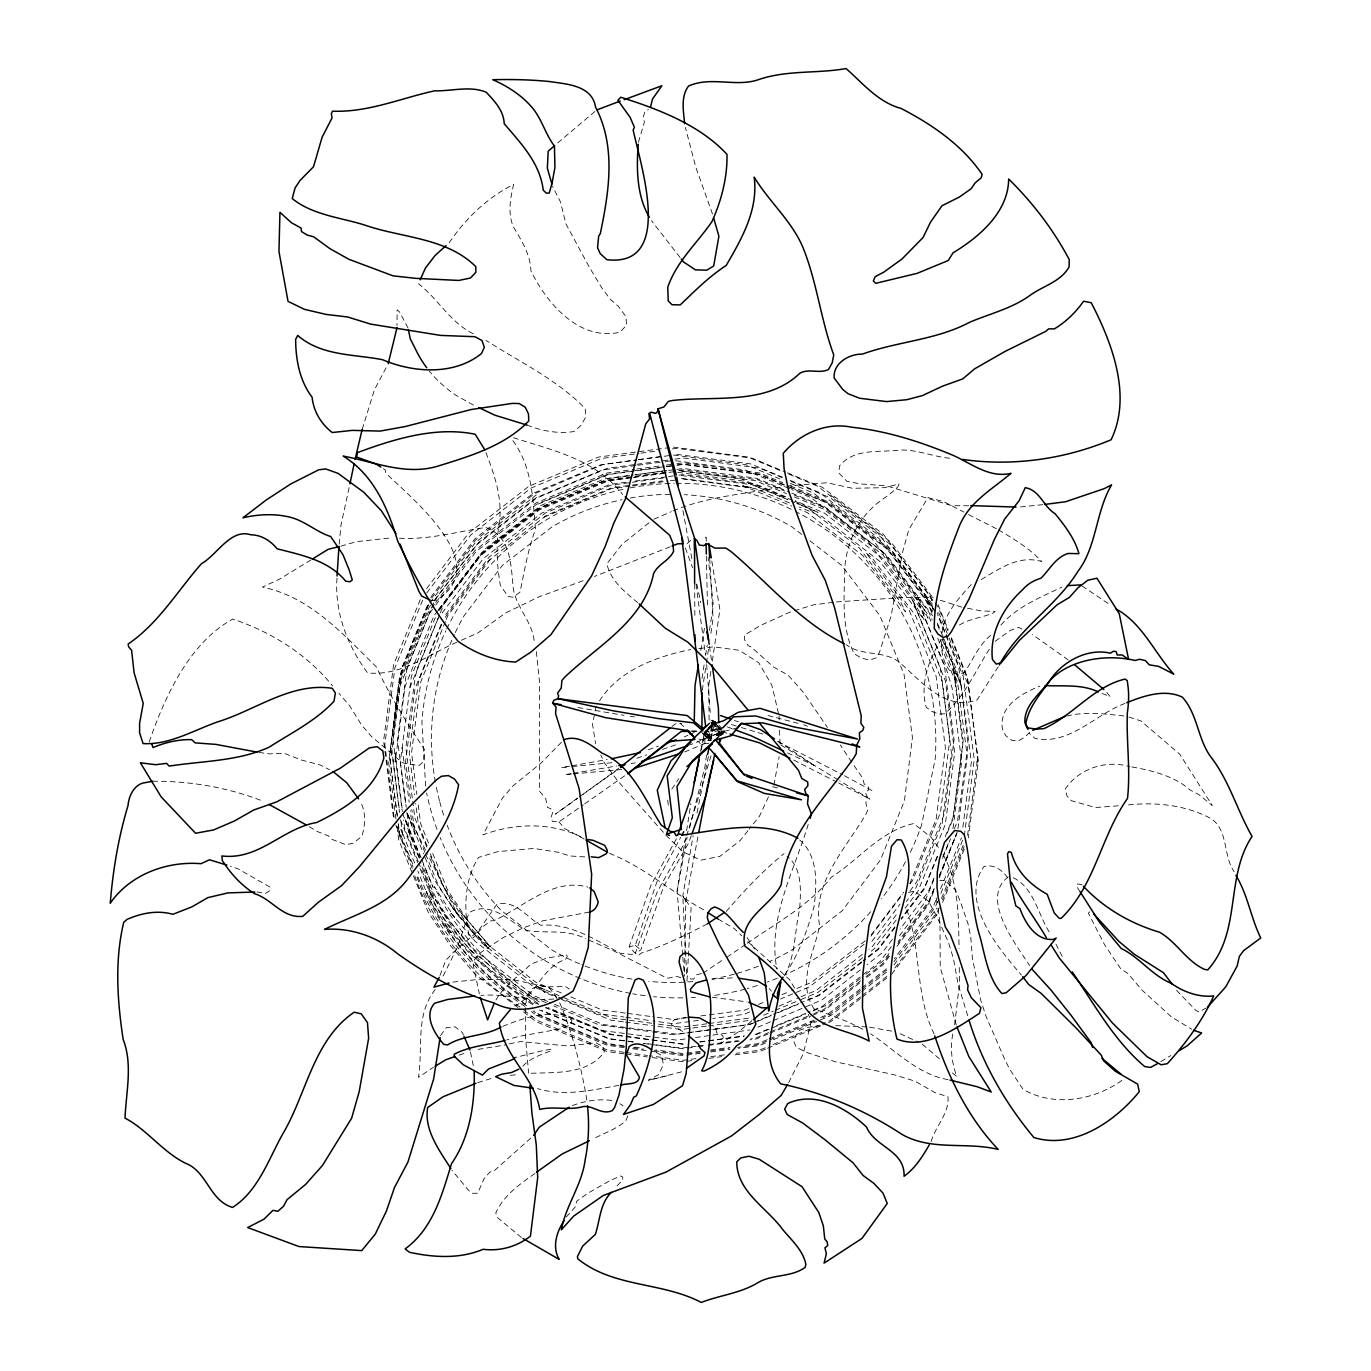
<?xml version="1.0" encoding="UTF-8"?>
<svg xmlns="http://www.w3.org/2000/svg" width="1371" height="1371" viewBox="0 0 1371 1371"><rect width="100%" height="100%" fill="white"/><g stroke="black" fill="none" stroke-linecap="round" stroke-linejoin="round"><path stroke-width="0.75" stroke-dasharray="5 3.75" d="M722.14 730.332L712.526 719.826L718.078 726.304M337.026 578.082C334.387 612.066 347.531 645.93 367.617 672.904C401.96 676.383 429.586 653.573 459.525 641.062M704.883 742.791L705.02 732.919L707.145 729.663M684.557 972.005L685.791 900.97L697.959 836.687M525.676 1007.616L525.641 1038.704L528.623 1073.167M686.974 981.225L688.276 958.175M688.396 956.084L691.104 907.91L682.809 896L693.109 835.744M711.875 731.189L712.44 721.523L720.409 730.177M711.36 733.828L710.864 739.843L712.149 733.622M712.029 725.825L712.526 719.826M339.168 544.253L340.985 525.076L349.502 485.934M149.233 741.917C164.537 697.273 189.284 642.691 232.779 619.075C270.978 631.774 307.087 654.327 332.553 685.877M977.077 762.293L977.763 756.706L967.703 679.296L950.977 638.372M397.35 816.448L390.324 762.31L400.263 685.243L429.483 613.403L434.504 606.719M952.965 828.615L961.671 761.642L952.177 688.379L946.967 670.95L916.359 597.328L944.448 666.049L954.062 739.826L944.533 813.603L916.496 882.341L908.853 892.452M962.853 827.296L971.353 762.07L961.482 686.323L942.991 638.338M964.327 835.967L974.25 759.465L963.213 676.349L937.301 612.888M967.6 835.282L977.763 756.706L978.174 762.379L968.372 837.801M706.528 755.061L704.917 767.023L689.236 829.009M525.796 1003.983L527.012 995.449L532.342 988.491L540.62 985.835L548.948 986.949L558.837 1001.19M710.846 671.396L708.721 685.843L709.098 720.632L717.17 727.247M712.354 661.079L719.895 609.495L711.258 557.826M702.278 690.418L706.099 665.072M706.408 662.947L708.961 646.049M710.864 633.368L713.091 618.578L709.664 557.98M702.003 678.508L704.266 663.872M705.568 655.509L707.179 645.056M709.441 630.42L713.314 605.331L708.173 557.723M682.638 954.953L677.085 891.287L685.294 839.018M686.614 830.655L690.881 803.475M700.787 650.488L704.505 627.832M701.369 749.834L704.266 732.628M677.085 891.287L687.145 837.27M697.016 812.9L708.618 755.558M941.98 632.871C944.465 613.403 958.895 597.996 971.696 584.08M773.861 785.206L779.139 756.758M596.059 706.065L592.546 724.454L595.597 743.648M952.742 1034.025C950.017 1048.164 951.765 1063.022 956.804 1076.458L951.046 1071.882M712.612 731.531L714.428 723.185M720.872 735.353L721.729 731.617L718.987 734.599M700.478 751.359L705.448 731.034L711.926 738.643M708.687 739.089L710.161 733.159M710.641 731.171L712.612 723.271L718.558 729.303M711.052 755.747L686.717 835.727M638.44 142.207L644.387 122.293L643.273 116.998L645.09 111.205L648.449 109.577M954.644 1024.737L959.426 984.327L959.254 967.498M362.184 429.329L374.437 389.792L387.29 365.509M686.083 837.715L684.18 843.713L656.949 892.487L635.321 953.376L638.629 955.364L641.217 953.102C664.044 945.836 686.117 934.851 707.47 923.814M691.275 835.659L688.431 843.422L663.941 885.957L640.84 949.88L635.321 953.376L629.169 946.744L635.304 945.407L657.292 880.73L680.684 837.39M808.205 824.417C794.1 871.202 767.075 918.998 776.946 969.228M676.469 838.709L651.122 884.826L629.169 946.744M439.988 975.415L445.798 960.403L454.315 951.285L478.548 930.669L496.988 904.157C515.325 899.633 526.875 917.388 540.894 925.271C570.182 922.854 595.682 939.94 620.292 953.291L631.688 954.405L635.321 953.376M428.712 604.611L399.544 676.726L389.827 753.999L399.629 679.502L428.969 607.507L432.739 602.503M427.495 605.228L402.628 666.066L393.031 739.826L402.286 811.478M435.31 617.635L411.386 676.314L400.315 761.813L406.227 807.262M409.963 687.437L438.24 618.167M441.119 624.473L415.019 688.602L405.593 761.573L410.717 801.161M441.736 624.336L418.549 681.198L409.209 752.748L414.59 794.872M445.404 621.526L420.811 681.781L411.557 752.713L416.887 794.477M446.192 619.572L447.786 615.699L490.629 558.922M909.796 883.815L936.153 819.173L945.407 747.709L936.119 676.229L908.956 609.649L865.735 552.496L872.539 558.511L915.451 615.408L942.323 681.661L951.405 752.713L942.117 823.697L915.125 889.83L906.3 901.535M933.634 891.578L927.978 905.426L895.829 947.875M939.289 877.731L957.626 831.169L967.292 756.466L957.489 681.764L940.06 639.297M937.644 901.295L935.211 907.225L894.063 961.585M940.866 893.378L963.522 837.955M941.5 898.468L963.762 843.868M939.255 907.585L937.661 911.475L893.464 969.88M942.425 899.804L964.653 845.359M942.614 902.341L964.91 847.689M420.263 599.693L393.614 664.644L383.589 740.803L384.685 749.269M422.645 600.172L394.951 667.677L384.823 744.35L394.334 819.053M937.147 856.429L924.243 887.962L901.193 918.416M945.202 836.721L953.256 817.013L963.162 740.803L953.188 664.592L942.665 639.006M933.822 879.736L924.26 903.129L897.645 938.227M942.58 858.297L950.549 838.795M933.874 889.145L929.127 900.747L898.074 941.62M939.426 875.623L956.821 833.105M934.199 888.614L927.841 904.089L896.36 945.596M938.964 876.994L956.427 834.408M935.776 900.49L932.571 908.322L894.286 958.62M940.592 888.734L961.482 837.818M439.491 614.842L417.761 667.626L415.139 677.291L405.816 747.692L412.5 799.499M440.297 612.888L444.324 603.12L486.379 547.834L541.014 505.453L604.542 478.839L633.436 474.966M937.627 856.412L924.054 889.385L901.33 919.341M947.224 833.14L952.811 819.567L962.888 744.453L953.411 669.134L956.667 684.643L937.73 638.115M427.975 605.536L401.532 669.339L391.198 744.35L399.338 811.306M722.706 734.616L724.265 730.846L718.901 725.276M933.977 878.074L928.27 891.887L900.027 929.195M942.94 856.344L949.452 840.56M954.353 828.718L957.609 820.818L968.115 744.35L958.826 667.54L937.764 615.168M627.849 1115.874L625.742 1120.912C616.127 1129.19 604.2 1133.183 592.94 1139.027M768.48 796.774L759.534 816.071L749.2 829.129M435.207 989.519C414.95 1015.277 423.159 1047.598 418.463 1077.383L433.339 1067.323M931.115 1141.58C935.382 1125.968 949.418 1113.938 947.961 1096.714L934.885 1092.584L914.817 1081.068L893.875 1074.71L835.093 1061.685L807.896 1052.859L796.328 1047.375L794.032 1042.114L795.591 1035.773L799.533 1030.255L808.153 1027.325L820.064 1025.577M788.633 1082.679L803.132 1054.145L811.324 1021.566L808.324 1014.317M495.925 1000.076C504.134 985.166 519.403 976.066 530.56 964.241L546.498 958.175L566.566 954.799L567.217 956.495L565.657 959.254C541.596 967.6 535.941 995.672 514.793 1006.023M784.435 975.826C795.711 955.93 794.495 931.149 799.636 909.179C800.75 891.321 802.772 868.768 787.177 856.327M998.277 666.734L977.043 699.964C943.625 711.652 920.609 679.673 897.851 661.13C882.478 650.471 861.331 656.195 846.113 644.661M443.159 975.981L457.366 947.258L469.088 912.675C489.927 900.25 508.727 920.507 525.779 930.309C545.435 934.011 566.806 928.424 585.606 938.775M599.538 700.872C618.784 670.145 656.623 656.469 690.59 649.546M671.79 789.13L678.782 778.728M449.225 242.753C465.352 218.76 487.699 197.235 513.594 184.468C510.406 198.521 507.578 212.779 513.285 226.746C521.563 240.559 530.44 254.355 530.937 270.927C547.115 303.882 579.539 341.448 619.949 332.193L626.598 325.235L625.947 316.65L618.355 306.35L610.095 299.049L601.389 287.242L589.239 266.985L565.897 223.867L560.482 201.931L552.462 186.079M716.964 735.644L720.203 731.171M566.24 1217.037L575.46 1206.72L576.728 1201.185L587.696 1193.318L609.598 1180.825L620.566 1175.941L622.794 1177.038L622.657 1180.037L614.774 1188.28M989.314 649.254C975.158 671.122 964.773 696.708 944.568 713.845L938.535 714.051L931.783 711.36L926.213 707.247C919.615 684.54 928.921 658.577 941.483 639.572M440.554 1035.482L446.295 1027.719L455.052 1026.845L462.353 1032.5L463.501 1035.156M429.963 602.932L475.326 542.608L536.198 495.017M434.007 600.824L475.617 545.675L536.421 498.17L607.284 468.265L634.756 464.563M435.772 605.057L476.011 551.656L536.695 504.22L607.404 474.366L664.369 466.671M445.746 614.534L488.933 557.226L545.212 513.131L610.832 485.231L666.872 477.519M445.215 617.241L486.722 562.127L546.481 515.307L611.552 487.819L630.591 485.231M896.223 914.903L872.264 946.658L868.974 949.229M430.7 597.379L475.274 538.409L533.336 493.183L600.926 464.752L636.144 460.022M434.418 604.217L428.095 612.597L398.653 684.832L388.627 762.327L395.962 818.881M435.687 602.537L474.914 550.559L535.941 502.951L607.027 473.012L634.584 469.31M438.497 609.821L481.598 552.684L537.809 508.83L603.274 481.221L632.22 477.331M442.096 613.06L483.209 558.683L541.785 513.062L609.958 484.391L626.684 482.164M870.876 936.222L902.649 894.183M871.922 941.346L899.942 904.26M892.332 939.375L882.05 952.931L867.038 964.687M889.402 956.358L882.975 964.858L866.232 977.866M894.046 964.858L937.061 907.945M891.767 974.096L938.621 912.092M426.535 588.725L468.779 532.993L528.743 486.379L598.493 457.074L669.168 447.632M426.792 592.923L470.613 535.101L530.971 488.127L601.218 458.548L638.903 453.441M431.676 598.03L475.617 540.037L534.279 493.868L602.846 464.615L636.572 459.919M437.777 610.763L433.956 615.802L405.079 686.305L395.191 762.036L395.174 752.902L402.543 811.615M439.046 609.084L479.781 555.324L539.386 508.932L608.758 479.781L633.573 476.457M438.617 610.558L482.558 552.65L541.374 506.962L609.769 478.273L632.836 475.189M439.371 610.181L480.741 555.615L539.591 509.806L608.073 480.947L631.174 477.811M896.137 920.044L874.372 948.698L869.385 952.554M905.083 908.253L917.885 891.407L945.287 824.571L954.679 752.748L945.407 680.907L912.4 599.847L868.391 542.025L811.221 497.724L791.667 489.55M894.783 926.865L878.143 948.852L863.13 960.523M895.006 927.653L878.605 949.298L863.404 961.122M891.321 946.59L879.925 961.637L861.776 975.724M888.802 955.553L882.513 963.847L862.29 979.545M871.219 934.833L903.643 892.23M910.138 883.712L912.726 880.302L940.455 812.626L949.812 739.929L940.215 667.351L912.4 599.847L924.311 620.12L879.993 561.527L822.24 516.644L799.207 506.996M889.008 953.548L883.832 960.351L861.948 977.3M747.898 830.757L740.151 840.56L719.895 856.361L700.889 860.183L683.135 851.922L666.22 835.573L617.43 780.579L604.251 762.636L600.789 755.044M716.33 735.404L718.798 732.337M726.167 911.492C744.025 890.961 762.824 870.602 784.041 853.687M785.206 974.198C798.967 953.908 807.468 930.104 814.048 906.608C816.979 884.192 818.384 855.35 799.19 839.549M715.234 721.643L703.323 734.856L711.086 740.477L705.02 732.919M718.644 735.284L721.232 732.285L717.187 731.703M717.102 735.439L719.586 732.594L737.324 727.864M715.165 721.472L703.323 734.856L715.611 722.568M719.844 735.045L722.688 731.874L709.115 736.381L704.454 732.32M720.083 735.49L724.265 730.846M720.769 734.856L723.511 731.823L720.855 735.13M990.685 635.321C978.346 645.347 973.102 660.068 964.276 672.527L957.352 674.618L949.4 670.196C942.391 661.336 941.072 649.563 941.329 638.578M1121.821 1080.399C1094.178 1100.485 1053.528 1107.254 1023.006 1089.242L1009.604 1069.14L1004.806 1059.577L986.332 1017.025L980.796 1000.539L972.33 957.729L970.788 937.078L967.995 923.746L960.197 901.158L955.364 889.745L944.653 880.473L939.701 880.559M1029.655 732.165L1025.319 736.81L1018.584 740.768L1012.089 740.46L1005.697 735.661L1002.424 729.149C998.516 706.288 1021.652 693.349 1039.784 686.186M720.838 735.542L723.648 732.542L718.798 728.567M708.139 728.19L714.891 721.095M710.812 739.689L704.146 732.56L706.802 729.783M708.139 728.378L712.115 724.214L714.617 727.007M561.459 742.242L541.271 762.859L513.251 785.652L502.437 798.025L482.952 834.888C514.691 822.771 552.702 822.069 583.223 837.989M707.333 729.372L714.034 722.534L707.967 717.873M522.779 1066.192C530.166 1058.206 540.979 1054.607 550.936 1050.837L551.947 1049.706L550.851 1049.243L542.299 1050.769L514.965 1057.555M530.834 1138.101L493.68 1171.211L489.944 1171.931L483.946 1178.854L477.708 1193.233L472.31 1193.284L468.659 1190.422L451.984 1170.303M1000.881 625.056C1017.248 606.582 1040.178 597.465 1061.857 587.131M1089.756 911.818L1088.368 913.172L1104.46 944.533L1120.81 968.869L1127.905 973.479L1142.146 990.239L1171.211 1016.734L1191.793 1029.278M594.963 111.462L556.18 144.212M687.162 543.636L692.715 538.477M720.512 735.062L723.614 732.217M718.644 734.805L721.557 732.148L689.716 745.001M751.754 1020.967L738.095 1032.106L720.752 1043.485L723.288 1037.059L722.466 1035.396L716.742 1032.809L715.696 1028.439L713.074 1026.056M618.732 768.377L579.385 796.877L617.156 770.056M671.961 726.51L675.286 723.888L681.558 723.648M718.695 735.576L723.511 731.823M862.393 954.353L816.396 990.308L796.671 998.636M860.371 969.897L821.983 999.922L804.486 1007.359M864.141 944.242L809.49 986.812L780.562 998.962M861.708 962.442L819.481 995.295L805.702 1001.087M860.183 992.587L830.5 1015.705L818.676 1020.658M861.828 991.319L888.202 970.771M860.508 996.888L830.089 1020.555L822.223 1023.846M862.205 995.569L887.551 975.844M860.422 998.516L830.723 1021.669L822.823 1024.977M862.068 997.231L888.477 976.666M861.468 961.808L818.093 995.517L800.63 1002.835M860.131 977.009L822.189 1006.468L808.376 1012.261M860.611 980.848L823.56 1009.604L811.803 1014.523M859.548 983.076L824.382 1010.41L812.695 1015.311M860.457 990.513L828.632 1015.243L822.789 1017.693M862.136 989.211L887.26 969.691M862.719 957.712L817.767 992.535L798.419 1000.624M860.268 978.603L824.914 1005.954L813.174 1010.855M860.097 989.177L826.919 1014.814L817.287 1018.824M861.742 987.908L886.626 968.68M865.238 940.849L811.289 982.476L791.735 990.616M648.997 522.814L622.28 544.116L606.839 563.738C610.798 581.013 624.799 591.826 637.601 602.589M745.516 944.499L726.647 957.386M747.212 943.265C776.552 922.872 809.061 905.648 831.494 877.063C859.171 859.548 880.439 830.929 913.703 823.56L931.217 837.407L938.672 847.792M995.192 641.32L1010.119 630.523L1018.619 627.352L1022.029 629.118M1206.36 1007.839L1199.025 1012.055L1195.838 1010.376L1176.575 990.376M536.318 651.585L539.626 682.929L539.351 790.981L545.761 798.762L547.475 807.45L550.679 808.633L552.839 811.975L551.005 817.682L552.342 821.418L558.991 821.863L583.309 804.828M584.68 803.834L628.466 773.175M703.049 973.153L723.185 959.614M1008.148 876.96C979.477 898.502 1016.442 944.962 1029.638 965.561M310.994 559.916L279.084 579.402L262.427 587.079C310.412 596.985 343.213 634.293 376.322 666.906C389.964 696.091 406.964 722.997 424.65 749.731L423.81 761.299L418.909 765.669L402.491 762.824L371.387 736.398L361.841 725.43L349.725 705.911L338.86 693.178M534.998 1173.49C520.037 1183.773 503.02 1196.129 495.771 1213.061L497.57 1217.722L521.374 1237.447M1160.843 1061.617L1170.817 1055.55M502.814 1026.331C523.379 1018.07 551.193 1007.822 571.896 1020.11L570.919 1023.434L568.434 1025.731L560.653 1028.816L517.655 1036.63L506.79 1039.921M667.129 1075.789L648.294 1080.245L658.783 1074.538L663.41 1064.41L661.542 1055.344L654.567 1051.488M681.61 1071.831L649.357 1080.108M959.392 625.056C970.068 618.321 982.527 617.841 993.735 612.683L995.055 611.363L981.876 610.986L963.624 607.542M1125.077 703.409C1094.658 714.617 1070.237 745.31 1035.105 738.489L1029.278 733.279M461.376 640.24L477.999 632.888L505.71 612.94L539.094 596.779L584.937 580.07M684.249 736.913L687.916 735.284M689.75 734.479L697.102 731.223M653.933 519.181L671.259 511.691M673.178 510.869C708.499 495.959 747.349 493.92 784.572 486.431M790.519 611.894L760.905 625.227L744.504 635.133L744.59 639.811L748.138 645.638L751.239 647.026L773.501 666.991L788.051 675.098L803.252 692.252L827.536 727.504M757.837 1027.187L771.445 1021.412M773.398 1020.572L802.549 1008.182M544.133 517.175L611.072 488.813L630.129 486.225M778.917 1006.143L794.683 999.476M538.237 504.065L608.227 474.555L664.575 466.963M684.66 751.994L707.162 742.499M749.714 1011.935L743.939 1014.369L712.903 1018.499M770.313 1015.98L750.64 1024.257L676.76 1034.197L653.521 1031.129M778.18 1012.672L797.836 1004.395M765.566 1049.072L759.654 1051.557L734.222 1054.967M767.537 1048.232L820.852 1025.816M763.596 1015.191L773.261 1011.147M775.198 1010.324L796.482 1001.43M752.113 1023.16L748.223 1024.788L673.315 1034.728L652.51 1031.935M754.05 1022.338L771.513 1015.02M773.45 1014.214L798.693 1003.641M755.044 1034.557L768.874 1028.781M776.774 1025.474L806.388 1013.083M768.737 1032.586L755.027 1038.327L750.828 1038.892M770.691 1031.763L809.85 1015.345M767.897 1034.094L756.209 1038.995L749.954 1039.835M769.851 1033.271L810.758 1016.117M815.008 1020.967L758.489 1044.633L737.598 1047.393M765.412 1043.023L759.483 1045.507L738.335 1048.301M773.295 1039.715L816.705 1021.498M765.155 1047.77L759.26 1050.255L736.056 1053.322M773.038 1044.479L820.252 1024.685M756.466 1034.522L805.36 1014.129M767.194 1039.698L757.546 1043.708L742.688 1045.679M769.114 1038.892L815.351 1019.63M748.703 1008.525L744.779 1010.153L709.184 1014.831M758.471 1004.446L764.35 1002.012M781.95 994.678L789.782 991.439M670.196 546.772L594.363 576.471M648.192 749.783L658.217 746.201M477.811 1082.627L493.012 1077.949M459.148 1055.104L466.791 1052.448M636.864 758.266L646.752 754.855M662.553 749.371L676.383 744.59M572.41 1105.557C585.52 1100.656 599.83 1098.428 613.677 1100.776M794.306 610.746L813.226 604.919L834.339 602.195M340.848 546.206L356.237 541.716L389.501 538.032M509.344 1043.862L520.517 1041.583L568.005 1045.953L596.145 1042.765L603.411 1047.067L604.354 1051.814C587.816 1075.378 553.867 1072.088 528.229 1073.407M704.146 732.56L709.75 731.12M589.393 912.075L542.762 920.832L523.002 927.996L503.363 937.473L481.152 952.314L474.332 959.906L473.149 964.567L479.37 993.889M701.386 973.581L696.451 974.815L693.555 979.185L690.556 978.894L687.539 975.792M452.91 982.082L480.381 979.22L513.371 979.751L546.241 986.88L565.4 986.554L569.359 989.057M908.596 892.452L914.268 891.133L928.493 901.244L936.427 915.708L948.424 942.271L953.428 958.432L958.072 984.207L968.389 1018.105M685.928 1017.299L674.446 1019.835L671.224 1022.355L671.43 1024.72L685.534 1033.237M1066.758 716.073C1085.609 711.258 1105.369 713.965 1124.46 716.039M981.225 579.539C999.613 568.725 1018.464 554.861 1041.583 561.425C1029.57 548.211 1013.477 538.752 998.122 529.72M569.788 766.115L561.476 767.589L569.908 766.766M571.861 765.755L607.182 759.534M571.09 773.672L564.869 774.718L571.21 774.135M573.164 773.313L616.693 765.978M631.191 763.527L635.339 762.824M478.239 1049.363L505.351 1044.976M638.68 459.628L661.885 456.423M685.106 1038.961L676.743 1040.126L601.286 1030.444L546.446 1007.668M695.56 1037.504L749.92 1029.964M640.994 453.15L659.845 450.596M672.407 448.9L676.606 448.334L752.079 458.171L785.394 472.001M633.265 477.536L666.872 472.978M632.716 484.957L662.347 480.93M632.237 485.934L668.208 481.05M670.333 480.758L678.782 479.61M638.218 459.748L671.379 455.309M636.864 464.272L672.801 459.422M674.909 459.148L683.358 458L759.483 468.094L783.132 478.016M635.818 465.523L602.297 470.013L535.89 497.896L478.805 542.231L434.915 599.984L407.136 667.351L397.487 739.894L406.022 806.285M637.909 465.249L663.05 461.89M665.141 461.599L673.521 460.485M636.71 469.036L664.267 465.335M666.375 465.06L674.858 463.912M676.983 463.638L683.341 462.781L759.654 472.978L782.721 482.678M666.477 466.397L674.909 465.249M677.017 464.958L683.341 464.118L759.328 474.195L788.839 486.585M666.666 466.671L675.012 465.557M677.103 465.266L683.358 464.426L758.54 474.366L828.667 503.74L888.939 550.594L935.211 611.723M635.493 474.692L666.46 470.561L634.927 474.914M635.647 476.183L666.666 472.018M679.056 470.356L683.204 469.807L757.649 479.73L784.64 491.058M634.293 477.057L673.572 471.778M635.047 481.05L666.409 476.851M668.5 476.577L676.846 475.463M678.936 475.171L683.118 474.623L756.278 484.391L787.451 497.502M706.802 1023.794L681.387 1027.222L653.83 1023.554M708.927 1023.52L751.291 1017.796M706.339 1026.159L681.456 1029.501L654.481 1025.936M708.413 1025.885L751.976 1020.041M696.262 1046.21L681.558 1048.181L643.753 1043.228M698.353 1045.936L706.75 1044.805M708.841 1044.531L738.232 1040.589M691.841 1060.623L683.375 1061.754L649.477 1057.212M708.79 1058.361L721.506 1056.664M668.465 470.442L674.755 469.602M676.846 469.328L683.135 468.488L756.501 478.273L789.73 492.206M698.422 1020.418L673.589 1023.726L652.904 1020.949M699.895 1042.029L743.887 1036.185M687.299 1048.181L695.645 1047.067M697.736 1046.793L706.099 1045.679M708.19 1045.388L739.5 1041.223M700.221 1051.317L683.238 1053.562L655.629 1049.912M710.846 1049.912L729.955 1047.375M687.454 1054.008L699.998 1052.362M710.435 1050.974L729.235 1048.489M700.255 1053.356L683.324 1055.601L649.494 1051.026M710.829 1051.951L729.869 1049.432M695.971 1058.618L683.306 1060.297L649.58 1055.739M710.744 1056.664L725.499 1054.71M688.242 1017.59L673.572 1019.527L652.63 1016.751M700.804 1015.945L707.076 1015.106M699.998 1041.789L744.453 1035.945M836.447 601.92L900.816 597.653L933.257 597.396M1042.885 504.665L1017.968 507.184M618.801 1085.438C591.861 1089.996 564.389 1096.851 537.535 1088.608M698.919 648.569L713.468 646.838L739.055 650.248L758.711 662.69L771.856 685.226L778.608 713.897M510.406 1075.378L518.512 1074.453M572.015 766.56L612.1 762.653M708.756 743.322L700.838 744.059L697.805 741.06M573.318 773.93L621.937 769.474M1118.273 805.788L1095.498 807.519L1071.317 800.681L1066.946 795.9L1065.456 788.736C1079.08 768.48 1106.363 759.551 1129.858 766.68M732.405 977.866L711.823 979.151M786.611 486.088L827.107 482.746L852.556 488.299L884.603 487.665L899.119 483.929L898.091 486.379C890.722 494.931 880.833 499.37 872.899 507.184C856.309 522.454 846.935 544.064 844.947 566.343C844.33 595.22 840.749 626.907 854.167 653.676L861.554 658.166L869.797 660.085L876.309 657.772L879.411 652.545L891.099 616.025L902.495 552.427L908.733 529.84L927.876 497.604L943.402 501.512L964.002 512.103M968.663 505.745L951.868 505.728L886.317 485.78L860.954 483.963L846.918 481.341L838.881 472.995L839.446 466.054C854.236 447.666 879.822 452.704 900.61 450.014C918.536 449.637 935.108 457.537 952.845 458.48M1128.47 804.897C1156.85 801.864 1186.549 805.188 1211.878 819.07C1228.605 831.717 1222.983 855.744 1234.14 871.665M553.815 998.996C529.343 1001.413 505.333 993.272 480.81 995.415M584.817 856.909L569.925 855.967L558.545 852.334L534.005 848.443L497.879 851.597L478.582 857.389C463.724 880.559 463.638 911.167 469.413 937.216L472.806 938.175L483.792 926.042L490.955 920.746L493.629 920.781C523.499 907.191 552.959 877.269 587.885 887.106M691.327 730.983L697.582 730.914M691.875 731.36L698.267 731.291M431.659 600.327L435.807 600.361C494.657 565.418 413.836 500.295 385.817 473.132L385.337 469.996L382.32 468.042M399.407 538.22C428.609 539.934 457.006 531.691 485.66 527.458C512.017 536.695 510.8 566.669 513.44 589.581C517.124 608.878 533.627 623.205 534.382 643.633M835.71 1025.628L867.535 1026.879M712.2 997.248L747.024 1001.91M152.695 781.247C190.877 781.007 227.98 787.434 263.609 801.401M717.444 731.857L721.232 732.285M676.64 454.367L750.623 463.895L782.207 477.039M681.558 470.99L755.164 480.604L786.56 493.697M681.404 475.514L752.096 484.751L794.752 502.609M633.248 1041.84L608.039 1038.533L539.351 1009.947M675.612 460.759L744.761 469.927L789.713 488.727M678.851 470.561L740.786 478.753L792.798 500.484M677.702 472.327L743.887 481.135L787.828 499.421M681.404 478.342L751.325 487.562L742.774 485.625L791.633 506.053M683.015 479.027L755.044 488.504L789.61 502.986M625.399 1013.118L602.366 1010.067L569.119 996.186M627.49 1013.409L650.54 1016.459M623.359 1021.841L610.918 1020.195L558.7 998.259M625.433 1022.115L652.407 1025.662M651.414 1030.855L602.829 1024.445L549.617 1002.27M683.135 1044.239L609.804 1034.522L545.281 1007.599M623.771 1045.713L608.913 1043.742L539.557 1014.814L534.587 1010.958M634.396 1047.118L640.771 1047.958M673.315 447.083L748.155 457.057L781.093 470.887M673.452 455.035L745.995 464.7L782.704 480.124M630.3 716.348L634.447 716.913M258.913 752.439L269.727 753.896L283.986 753.245L301.517 760.048L320.523 765.087L329.417 769.697M603.274 1014.266L623.959 1017.042M626.033 1017.333L650.848 1020.658M651.722 1023.263L611.449 1017.899L560.893 996.391M623.394 1028.044L598.424 1024.685L553.815 1005.954M625.467 1028.319L650.437 1031.66M633.008 1042.063L610.026 1038.995L541.871 1010.41M643.445 1043.451L683.118 1048.729M624.045 1053.819L607.096 1051.54L536.01 1021.635L519.523 1008.765M626.17 1054.093L647.352 1056.938M1131.863 766.955C1151.966 770.502 1174.776 776.192 1189.805 789.799L1198.7 794.477L1212.221 805.463L1179.883 754.341L1140.946 720.957L1126.568 716.33M683.049 1044.017L611.14 1034.214L548.143 1007.548M624.833 1046.656L608.124 1044.394L538.169 1014.831L533.165 1010.924M633.179 1047.787L643.616 1049.192M654.053 1050.614L683.272 1054.573M624.131 1047.598L607.216 1045.319L536.335 1015.38L531.417 1011.524M632.579 1048.746L647.386 1050.734M624.285 1052.328L607.422 1050.049L536.764 1020.195L521.597 1008.353M626.393 1052.602L647.472 1055.464M699.107 739.192L709.373 740.666M869.557 1027.17L892.624 1031.283M577.979 707.539L624.045 715.371M256.908 891.938L265.357 893.532L269.693 890.756L269.984 887.054L237.663 868.666L230.465 866.283M961.739 607.13L938.312 599.59M948.047 1079.628C917.593 1074.418 895.554 1050.323 870.688 1033.854M1082.045 884.878L1077.675 883.815L1076.526 886.283L1080.194 891.887M772.644 786.714L780.562 788.736M680.856 977.557L676.074 976.341L668.431 978.174L664.438 976.838L614.414 951.234L587.593 939.495M767.966 715.508L801.589 724.231M722.174 731.771L728.07 733.519M1013.323 877.766C1034.916 888.151 1038.207 916.668 1051.249 935.039M731.48 724.522L739.329 726.921M741.3 727.521L762.91 734.102M526.944 425.044C541.768 431.025 558.066 433.973 573.986 431.539L581.218 425.181L585.828 416.784L585.177 408.541C557.02 379.544 519.695 362.013 485.934 340.351M734.479 720.461L738.489 721.866M900.181 1033.751L918.69 1042.217M727.35 726.921L733.211 729.098M1102.078 693.469L1110.064 696.502L1105.283 690.795M513.422 437.692C553.473 450.733 594.928 458.891 622.605 494.468M803.577 724.745L807.45 726.27M787.348 472.806L822.617 487.459L883.37 534.33L929.949 595.768L932.537 601.543M538.614 1004.412L530.766 1001.156L470.15 954.182L444.924 925.014L451.076 932.657L429.86 900.627L417.829 870.945M790.107 480.313L819.721 492.635L879.171 538.666L924.825 598.87L932.623 612.923M794.426 496.953L823.868 509.224L882.958 554.998L928.27 614.859L932.211 624.559M561.287 992.93L535.855 982.304L474.983 934.576L452.447 907.448L433.921 879.222L424.359 855.675M547.646 1001.447L533.85 995.689L474.4 949.88L449.585 921.466L428.712 889.916L418.463 864.553M791.016 481.324L830.449 497.879L891.424 545.315L938.244 607.199L947.807 630.574M791.684 493.029L824.914 506.962L883.747 552.65L928.972 612.254L932.143 619.983M794.717 501.289L804.349 505.316L859.051 547.663L901.158 602.983L905.477 611.74L862.77 555.598L807.262 512.6L799.447 509.327M797.494 503.483L818.024 512.343L796.705 503.414M788.856 474.143L817.921 486.345L877.903 532.942L927.036 597.499L932.657 611.277M790.433 483.38L813.62 493.114L871.733 538.34L920.147 601.732L928.013 618.167L883.044 558.683L824.468 513.062L795.249 500.775M790.416 485.917L830.775 502.9L891.853 550.508L932.383 604.183M790.81 487.408L830.158 503.928L891.013 551.296L932.657 606.393M794.289 495.102L827.073 508.864L886.746 555.255L932.606 615.768M556.352 996.289L533.182 986.537L475.12 941.294L450.956 913.275L454.675 917.662L434.35 886.711C457.177 934.816 495.394 972.725 539.3 1002.03M558.288 997.094L600.789 1014.968M540.688 989.108L545.161 992.587L556.763 997.454M546.069 1002.698L528.606 995.363L468.591 948.732L472.241 952.125L447.237 923.249L426.192 891.287C446.5 939.529 485.145 977.026 527.955 1005.834M558.974 995.586L537.775 986.64L546.309 990.41M787.605 752.936L814.7 765.669L837.87 779.705M609.444 853.379C644.439 867.038 672.064 892.795 704.797 910.413M862.787 1029.278L848.546 1022.166L813.826 1008.525C796.911 982.013 814.254 952.914 819.601 925.716C811.992 882.324 846.335 848.066 866.335 813.483L867.74 810.072L865.821 802.823L867.535 797.288L865.255 792.301L868.477 790.056L868.786 787.382L864.227 784.023L862.496 777.768L854.064 765.652M777.768 741.54L842.582 774.735M793.758 760.117L836.824 782.053M711.977 729.646L719.004 733.245L718.798 724.848M838.675 782.995L869.968 799.139L839.652 780.785M844.433 775.729L873.858 791.564M584.166 839.035L564.595 828.53L558.991 821.863M473.389 405.079L456.166 395.414A219.908 154.512 -26.8 0 1 429.312 371.078M996.34 528.709L965.681 513.182M718.164 919.084L734.153 928.441L741.762 935.793M309.195 826.696L317.489 831.597L328.423 835.864L331.474 839.172L345.938 844.707L353.478 843.131L361.858 836.241C365.337 825.153 366.091 813.089 360.796 802.395M780.767 744.984L814.7 765.669L778.025 741.248M619.915 1103.724L623.137 1105.763M1068.3 659.965L1032.277 634.447M1082.147 586.017L1110.767 605.262M473.235 333.736C450.099 322.425 438.223 299.049 418.463 283.711M801.727 534.433L791.77 526.721A237.509 237.389 -1.3 0 0 684.369 494.657M810.021 540.86L841.554 565.263L879.856 615.613L904.055 674.378L912.435 737.564L904.414 800.835L880.508 859.891L842.308 910.67L792.421 949.64A237.491 237.423 1.4 0 1 770.005 961.294M537.998 1003.349C487.63 969.76 441.256 925.305 422.919 865.958M532.599 1004.703C489.807 975.261 448.865 939.015 428.712 889.916L433.39 898.536L419.012 863.473M533.49 1003.898C481.564 970.291 438.463 921.963 420.486 861.896M517.878 1007.479L474.983 974.044L449.568 944.585L428.146 912.041L398.687 839.823L396.236 820.972M830.535 495.017L891.424 542.608L934.251 599.59M425.696 854.27L438.429 885.58L458.154 915.605L481.547 942.751L545.161 992.587M526.481 1005.714C478.033 973.821 437.435 928.853 416.801 874.15M524.836 1006.383C477.108 974.181 434.384 930.669 416.236 874.835M519.917 1007.034C470.544 974.592 430.751 927.224 412.979 870.396M484.409 945.116L488.727 948.543L465.249 921.278L445.489 891.15L430.34 853.825M635.304 945.407L640.84 949.88M922.289 1044.205L940.66 1059.869M710.829 722.517L715.285 726.716M488.727 948.543L474.983 934.576L452.447 907.448L457.931 915.091L428.592 856.207M747.829 941.671L789.525 979.648L796.123 990.633M680.05 723.031L684.369 727.247M716.776 725.396L720.906 729.68M716.279 726.647L713.623 723.905L706.031 732.011L711.429 738.506M702.929 733.571L709.407 740.46M769.08 988.628L771.41 991.113M701.644 732.2L709.818 740.974M704.42 733.999L709.955 739.98M712.68 720.889L721.266 730.315M715.851 728.395L719.586 732.594M704.608 732.44L711.189 740.014L704.66 732.097M461.376 913.189L490.372 946.778L461.376 913.189L441.805 883.712L429.946 854.784M705.928 732.268L711.275 738.472M1007.754 877.903C1002.492 870.208 993.444 863.541 983.761 866.695C958.963 901.758 999.253 949.486 1021.515 975.141M680.067 257.508L651.431 220.628M747.006 937.438L756.141 951.44M851.768 762.276L840.217 744.916M467.1 919.77L447.512 889.899L431.694 850.963M408.027 327.977L399.578 312.005L397.144 309.846L396.973 325.664M934.097 609.924L924.054 593.712L932.143 613.403M685.791 900.97L682.809 896L686.768 976.957M943.094 854.596C958.843 882.547 958.569 917.148 959.049 948.543M512.84 440.639C532.085 466.586 532.993 498.855 535.461 529.412C527.801 549.857 524.545 571.022 519.952 592.186L513.182 597.259L508.041 596.454L500.346 585.297C496.542 563.464 495.942 542.847 499.524 521.031C502.334 496.97 494.143 473.852 485.608 451.727M559.728 1002.852C571.724 1031.232 579.83 1061.6 585.451 1091.882A197.852 183.44 32.3 0 1 587.268 1103.861M708.002 730.777L711.669 737.769M1055.944 944.122L1063.313 958.569M407.77 814.408L427.649 854.304M426.775 847.072L414.899 818.144L412.774 801.572M419.766 858.229L408.678 831.169L419.68 859.908M418.224 861.519L404.634 828.392L403.588 819.995M397.436 826.85L413.562 866.266M937.473 623.068L943.094 636.847M943.899 638.8L955.947 668.311L961.482 686.323L942.22 639.297M937.404 624.645L939.803 630.523M421.103 857.852L405.045 818.487L409.98 836.173L406.484 809.318M421.908 859.823L433.167 887.38L423.365 864.638M402.56 813.586L420.16 856.772M412.191 868.443L395.876 825.171M938.707 612.58L948.269 636.007M949.058 637.961L968.149 684.849M428.54 843.165L420.64 823.697L417.966 802.823M427.152 845.976L418.378 824.365L415.67 803.303M424.89 852.316L411.351 819.035L410.272 810.655M406.827 812.523L423.57 853.722M414.608 863.027L400.966 829.369L402.851 835.882L400.898 821.023M398.258 823.525L399.612 833.962L413.065 867.055M938.038 604.611L948.269 629.94M951.423 637.738L967.189 676.726L978.174 762.379M400.349 819.687L417.692 862.599M929.949 595.768L932.297 601.595M407.564 814.511L415.053 834.511L411.814 809.507M956.29 1025.062L940.232 967.086L939.992 922.889L937.644 905.597M685.38 547.989L692.509 567.68M934.148 1033.957C914.491 994.301 921.878 948.115 905.785 907.191M712.509 214.047L695.748 167.022L685.38 127.434M470.493 1052.088L473.903 1068.472M696.828 583.995L700.752 602.726M936.153 897.902L937.267 903.678M682.947 510.663L692.321 561.013M709.475 646.358L711.566 660.753M399.612 833.962L400.332 839.343L398.447 824.776M696.057 584.183L705.294 654.036M706.682 664.627L710.229 712.474M392.791 759.517L399.766 812.54M667.677 800.133L668.465 806.234M402.131 747.675L409.192 802.258M397.179 815.179L389.621 756.723L390.324 762.31M384.96 751.377L393.408 816.996M706.391 541.168L705.945 537.038L706.048 541.288M682.809 957.078L684.489 976.186M425.644 786.183L421.908 721.832A257.302 257.302 0 0 1 445.849 630.78M779.088 715.953L779.225 720.032M779.568 730.246L780.065 744.539M706.373 556.163L707.505 607.182M694.703 584.115L694.857 617.79M910.293 852.351A257.302 257.302 0 0 0 921.535 825.153L935.142 759.38A257.302 257.302 0 0 0 795.951 511.674M905.494 861.776A257.302 257.302 0 0 1 881.502 898.725M870.688 911.715A257.302 257.302 0 0 1 784.915 974.884M777.203 978.226A257.302 257.302 0 0 1 767.383 982.064M757.375 985.526A257.302 257.302 0 0 1 747.246 988.56M745.207 989.108A257.302 257.302 0 0 1 712.337 995.672M695.525 997.334A257.302 257.302 0 0 1 691.292 997.591M682.844 997.865A257.302 257.302 0 0 1 653.521 996.683M645.175 995.723A257.302 257.302 0 0 1 632.648 993.786M630.574 993.392A257.302 257.302 0 0 1 440.108 837.338M437.058 829.455A257.302 257.302 0 0 1 426.621 792.986M446.757 628.861A257.302 257.302 0 0 1 626.153 488.693M630.232 487.887A257.302 257.302 0 0 1 674.206 483.346M676.314 483.312A257.302 257.302 0 0 1 794.066 510.715M439.491 800.801A247.5 247.363 8.4 0 1 435.772 784.229M435.378 782.138A247.5 247.363 8.4 0 1 454.349 634.533M455.258 632.614A247.5 247.363 8.4 0 1 464.066 615.733L502.352 565.418L552.085 526.858A237.509 237.389 -1.3 0 1 622.023 499.661M630.249 498.033A237.509 237.389 -1.3 0 1 671.893 494.331M758.266 966.229A237.491 237.423 1.4 0 1 736.296 973.599M734.273 974.147A237.491 237.423 1.4 0 1 709.63 979.477M692.835 981.567A237.491 237.423 1.4 0 1 648.791 981.362M632.014 979.117A237.491 237.423 1.4 0 1 581.527 964.618M579.556 963.813A237.491 237.423 1.4 0 1 551.313 949.606L501.478 910.601A244.895 244.775 12.3 0 1 447.135 825.119M443.621 815.042A244.895 244.775 12.3 0 1 439.474 800.801M577.671 798.111L555.375 814.134L577.688 798.213"/><path stroke-width="1.5" d="M337.043 576.009L338.963 546.378M780.013 983.83C778.437 1017.179 756.638 1053.579 780.647 1083.844C824.331 1092.824 865.05 1110.133 902.324 1134.605C932.057 1151.212 966.332 1141.563 998.191 1149.429C967.909 1117.536 948.475 1077.298 934.765 1035.928M694.257 720.889L695.028 685.483L698.422 664.901M638.252 144.315C636.35 168.53 636.692 196.002 649.391 217.252M810.33 818.367L811.221 813.346L807.502 803.852L808.307 795.848L805.72 793.363L804.657 789.559L807.913 785.686L807.708 781.95L801.761 778.454L798.47 770.279L758.917 722.466M397.007 327.635L388.199 363.692M698.747 832.54L707.779 784.846M699.57 755.472L691.978 794.7L677.874 834.716M440.125 1037.539L433.664 1078.857L407.907 1162.145L394.505 1187.44L386.416 1211.073L375.226 1234.174L361.738 1250.609L298.947 1246.547L247.688 1227.559L263.9 1219.23L272.966 1210.336L277.85 1211.296L283.523 1206.257L287.07 1199.642L305.63 1184.39L322.425 1165.521L351.627 1118.222L359.185 1091.693L368.645 1038.224L367.479 1022.68L361.241 1013.837L354.215 1012.192C313.205 1040.161 306.624 1093.972 282.58 1134.263C268.39 1159.695 258.022 1191.245 232.539 1207.423C209.609 1200.705 207.055 1171.639 185.959 1163.448C162.703 1152.154 147.211 1129.67 125.035 1118.136C126.046 1092.002 132.953 1064.633 123.15 1039.407C117.306 1000.727 114.547 960.797 123.698 922.409L127.006 919.41C141.607 913.086 157.134 909.916 172.952 914.286L191.957 906.831L207.826 897.645L227.912 892.898L254.852 892.024M349.931 483.894L354.215 463.518M355.072 459.439L362.184 429.329M714.908 753.484L706.219 794.854L691.995 833.705L683.084 835.008L679.039 833.979L676.177 835.83L673.966 831.769L670.573 831.529L661.233 825.085C644.61 799.362 632.202 766.235 602.229 753.227C591.038 745.327 578.682 734.41 563.978 739.672M707.59 754.53L709.424 746.167M694.172 782.567L699.107 760.065M720.015 739.089L719.175 742.825L744.522 775.386M708.173 782.772L713.674 760.185M650.608 106.818L652.493 99.072L661.867 85.756L624.113 99.74M669.476 835.47L666.495 834.202L672.321 817.716L667.146 775.797L686.871 744.813L709.51 723.271M781.042 982.133L777.563 993.015L777.494 998.688L772.473 994.335M718.798 744.059L721.146 738.403M439.234 977.369L433.939 987.171L449.088 983.007M420.177 279.838L425.37 268.185L435.121 255.452L446.089 245.58M494.108 1003.486L487.596 1019.887L480.227 997.403M681.695 835.505L683.735 831.734M929.264 1144.905C922.632 1156.404 914.971 1168.52 904.072 1176.249C905.014 1150.166 874.989 1147.356 866.523 1127.065C846.267 1107.871 815.334 1090.596 787.742 1103.535L784.675 1109.105L787.194 1114.486L802.721 1123.02L825.273 1139.952L853.139 1162.899L863.062 1175.444L873.824 1183.327L882.993 1193.078L887.26 1203.464L861.931 1238.459L824.074 1263.137L826.336 1253.882L824.948 1247.816L827.741 1245.553L827.176 1241.852L824.742 1238.938L823.337 1225.794L818.83 1212.547L802.052 1186.72L759.174 1159.232L748.892 1156.233L740.717 1157.929L736.758 1161.854C736.81 1191.742 766.783 1207.628 782.567 1229.376C791.444 1240.155 803.012 1250.061 805.874 1264.37L805.051 1267.455C790.776 1277.703 771.787 1273.95 757.255 1283.05C739.912 1293.436 719.604 1295.269 701.267 1302.45C661.97 1281.714 613.574 1287.832 577.791 1258.818L577.414 1256.59L582.692 1246.068L595.357 1234.397C600.087 1220.036 599.847 1203.721 611.329 1192.342M787.571 1084.495L781.179 1095.395L759.26 1114.469L731.497 1135.959L666.083 1172.068L603.309 1195.478L573.678 1216.094L561.356 1229.787C565.812 1205.486 581.87 1185.144 585.126 1160.037A197.852 183.44 32.3 0 0 587.491 1105.849M564.115 1220.618C556.575 1231.843 551.896 1246.976 559.179 1259.401L523.037 1238.51M999.373 664.935C1018.807 628.175 1056.441 606.188 1078.017 571.227C1096.937 546.275 1095.618 511.794 1111.59 484.871L1104.101 488.693L1065.507 501.769L1044.942 504.408M533.645 1135.308L539.351 1127.116L569.222 1107.202M783.081 977.18C775.523 987.034 771.085 998.979 768.651 1011.078L764.247 972.879L758.591 956.855M737.324 727.864L741.403 723.151M1049.243 681.37C1039.801 694.069 1024 705.208 1024.891 722.637L1027.085 727.795L1036.339 729.149L1043.914 728.618C1072.979 715.576 1093.869 686.288 1125.128 679.056L1127.27 680.65L1128.144 687.539A34.515 10.625 -83.7 0 1 1127.356 712.68C1126.208 741.197 1130.698 769.868 1127.493 798.436C1100.81 836.19 1095.223 885.426 1061.051 918.416L1059.252 918.296L1054.23 912.966L1047.204 894.303C1030.564 885.049 1016.374 871.716 1011.318 852.471L1008.953 851.597L1007.496 853.687L1010.547 883.935L1015.86 905.957L1019.921 908.613C1025.148 922.803 1035.705 940.763 1053.151 939.426L1056.167 938.038L1026.005 975.569L1006.125 992.793L1001.91 993.547C988.285 978.843 985.218 956.341 980.162 937.301C969.486 904.003 972.93 868.049 964.259 834.733L960.677 831.254L954.593 830.518L944.482 842.428L939.495 858.897L937.336 872.093L936.993 886.968L938.295 898.262L945.322 927.002L950.411 935.022L958.449 956.015L968.063 985.68L967.566 989.776L971.319 997.711L980.933 1007.702L979.408 1013.375C956.547 1028.181 925.031 1050.546 896.942 1039.029C889.419 1008.268 888.442 975.552 894.252 944.396C897.32 910.687 920.592 872.025 901.295 839.943L897.045 839.72L891.476 846.267L886.471 876.686L869.008 925.271L862.873 973.581L862.445 1008.079L869.18 1041.086C846.353 1028.747 817.27 1029.175 802.926 1004.035C787.571 980.831 766.715 962.785 744.779 946.024C738.935 917.679 771.05 906.248 781.213 884.603C787.365 834.082 826.165 797.168 854.047 757.478L856.241 753.622L856.738 745.104L859.806 738.798L859.326 732.868L862.753 730.486L863.799 727.401L860.885 723.237L861.245 715.868L834.528 607.542L825.205 580.19L812.043 555.255L788.771 491.572L784.075 468.711L783.269 453.287C799.893 433.75 826.113 421.805 851.819 427.255C886.334 430.82 920.061 441.599 951.988 454.881C970.959 462.987 988.971 478.513 1011.027 473.321C992.004 489.516 967.943 502.489 958.552 528.143C946.264 560.071 933.805 593.866 934.319 628.518L937.97 634.088L942.888 637.344L947.841 636.247L951.337 631.757L969.177 598.716L994.301 539.643L1004.686 519.026L1019.167 500.655L1025.268 487.665C1040.006 490.235 1043.417 506.67 1055.019 513.645C1064.821 525.59 1074.778 538.666 1078.96 553.695L1068.112 553.456C1055.601 557.312 1049.706 569.565 1040.966 578.219C1033.648 580.413 1027.393 584.115 1022.338 589.993C1003.246 607.387 989.399 633.213 992.433 659.468L996.203 664.095L1001.224 662.759L1019.373 640.377L1057.058 604.834L1069.449 597.345L1078.034 587.731L1087.769 580.259L1096.937 578.202L1119.233 613.677L1128.607 659.468L1122.198 654.961L1117.245 655.03L1116.2 651.568L1113.252 651.294L1110.424 653.213C1089.037 648.106 1065.884 659.811 1052.791 676.451C1042.851 691.464 1028.953 705.328 1025.868 723.528L1027.907 729.372M1207.697 1006.88L1225.691 986.966L1237.105 966.127L1239.384 956.358L1243.617 950.617L1260.737 937.987C1250.815 917.799 1247.816 894.766 1235.871 875.298M1049.398 681.01C1069.654 658.937 1106.877 653.898 1135.205 660.479L1139.575 659.262L1145.351 660.548L1149.224 664.815L1158.666 666.392L1173.816 674.155C1154.331 652.75 1142.232 623.068 1115.891 608.878M690.915 742.225L671.002 760.836L657.275 790.176L665.175 827.913M718.97 736.484L692.629 760.648L676.983 786.56L681.438 829.318L666.495 834.202M510.32 1009.69L499.387 1022.972C503.688 1056.373 534.467 1076.681 539.694 1109.43C552.873 1106.071 567.08 1110.236 580.687 1107.22C591.587 1103.244 601.029 1115.925 612.323 1110.561L614.619 1107.477L619.007 1095.001L624.062 1068.986L626.256 1047.444L628.278 998.037L635.081 979.939L638.612 978.363L643.29 980.214C663.393 1016.699 652.39 1060.16 636.35 1095.909L633.676 1097.246L630.54 1104.615L623.462 1114.434L653.333 1104.478L682.518 1085.746L686.168 1073.527L689.75 1028.953L685.003 983.264L679.022 961.894L679.999 956.615L683.769 953.342L688.259 953.445C706.87 965.87 711.275 991.404 710.744 1012.226C709.424 1031.969 711.669 1052.722 701.678 1070.837L704.094 1071.042C716.707 1065.267 728.378 1057.007 736.604 1045.696C745.224 1040.726 751.582 1032.911 755.884 1024.051L748.446 995.038L719.621 945.047L708.481 921.501L707.265 917.336L708.019 912.64L710.864 908.956L714.497 906.934C727.418 910.927 733.759 923.985 743.425 932.4M686.922 766.595L712.543 743.905M554.587 145.617L548.211 151.204L547.337 168.119L551.896 184.074M514.965 1057.555L512.463 1059.612L488.573 1068.986L482.421 1075.121L463.261 1064.77L454.161 1056.116L454.315 1054.179C469.842 1046.004 488.145 1044.925 504.974 1040.469M536.524 1172.239L562.196 1153.954L589.359 1140.775M620.395 767.075L670.299 727.812M627.524 773.81L681.233 731.463L689.75 731.377M706.134 726.047L702.86 728.618L687.197 715.559L558.014 698.662L553.867 700.324L552.582 702.929L556.06 707.093L555.581 713.657L579.11 788.565L591.638 874.013L588.279 947.121L580.567 973.684L573.129 991.01C550.285 1005.92 519.866 1016.716 493.971 1002.904C459.302 992.724 426.929 974.627 397.59 953.736C377.299 936.856 350.976 927.362 324.533 929.401C352.758 915.108 385.902 906.882 406.776 880.285C428.232 851.614 452.156 820.835 458.6 784.812L454.606 779.122L448.454 775.575L441.445 776.26L435.824 780.339L405.199 811.015L359.75 866.369L341.67 885.563L318.38 902.272L302.717 916.359C282.255 918.33 272.058 899.05 254.595 893.721C241.279 885.34 230.739 873.704 222.308 860.525L221.896 855.95C259.376 860.44 282.734 828.067 316.65 822.531C344.892 808.839 375.14 790.193 383.863 758.009L382.852 750.931L377.214 746.698L369.399 747.88L340.385 768.154L276.668 801.881L253.652 810.055L234.355 821.023L213.568 829.952L195.573 833.26L161.195 796.911L140.39 762.79L155.626 764.71L166.628 763.356L169.113 766.115C202.308 760.888 237.029 761.471 268.956 747.298C291.149 733.022 315.93 720.786 333.976 701.284L335.415 693.023L332.245 688.293C291.166 682.107 255.64 710.178 218.058 721.746C193.705 730.177 169.49 745.121 143.081 743.579L139.585 732.731L139.585 723.391L143.252 703.409L134.118 672.887L131.582 650.197L128.617 646.855L128.154 644.044C158.933 622.931 177.339 591.038 201.52 563.635C217.218 554.861 230.671 528.143 250.859 534.81C261.398 534.861 270.653 540.842 277.131 548.794C301.809 555.118 328.629 560.345 345.749 581.218L350.016 581.767L352.296 579.899L348.937 569.256L342.939 554.655L330.702 536.541C315.844 531.862 303.711 519.678 287.636 516.661C273.052 513.457 257.405 514.468 242.975 517.775L266.145 500.055L290.772 483.946L318.826 469.756L325.767 468.968L338.02 473.355L363.761 492.24L381.275 510.646L395.962 533.593M628.466 773.175L669.853 741.197L694.926 739.483M620.6 767.554L624.045 765.052M753.45 1019.733L767.057 1007.719L761.745 1007.856L748.823 1002.287M518.872 1069.174L511.452 1072.55L501.769 1074.161L495.651 1076.663L513.851 1085.404L533.405 1088.283M724.316 912.538L707.47 923.814M686.511 1068.283L704.009 1055.961L705.037 1052.585L700.41 1048.507L698.473 1044.188L688.311 1035.568M312.725 558.854L328.2 549.291L339.048 546.652M1179.214 1050.683L1187.097 1045.867L1201.664 1032.997L1193.61 1030.255M435.121 1066.244L445.764 1059.766L455.326 1056.441M1032.74 730.349L1064.873 716.433M1157.518 1063.639L1150.475 1067.461L1144.682 1066.535C1114.212 1040.778 1094.555 1004.652 1072.276 971.953M597.139 109.834L620.275 101.043M1126.808 702.689C1143.894 695.765 1164.716 688.756 1182.35 697.136C1198.254 714.737 1197.534 740.374 1212.033 758.506C1229.77 782.258 1237.516 811.152 1252.066 836.43C1224.851 876.96 1241.92 932.006 1207.697 969.931L1204.286 969.297C1186.138 960.814 1176.489 941.86 1159.575 932.246C1130.715 923.643 1104.203 908.407 1083.398 886.3M501.083 1027.033C484.271 1036.579 463.706 1034.762 447.614 1044.908L443.776 1044.394C434.864 1034.231 423.159 1015.517 434.658 1003.246L447.597 999.476L474.777 995.997M672.081 546.035L677.737 543.807L683.392 543.704M589.393 912.075C594.294 911.149 597.362 906.557 598.219 901.912L594.191 891.613L589.701 887.877M640.188 752.628L611.329 758.797M666.22 743.356L676.229 739.774M475.977 1083.279L443.022 1096.8L427.701 1107.442C423.725 1129.841 439.594 1150.715 450.888 1168.623M641.508 761.436L687.711 745.687M634.619 768.291L678.662 753.947M715.851 723.1L723.305 720.872L738.181 712.32L760.014 708.293L857.458 739.038L793.62 726.87L755.815 715.97L733.451 716.81L722.843 727.778L711.618 730.64M714.034 740.58L731.086 735.713L741.008 723.802L762.653 722.86L859.806 746.955L852.059 743.887M706.528 979.939L695.92 982.938L690.453 989.177L690.744 991.713L710.298 997.06M152.695 781.247L145.137 782.67A25.963 18.389 -89.8 0 0 128.034 805.48C118.437 837.304 112.936 870.139 110.263 903.232C130.022 874.492 166.868 860.851 200.954 863.696L209.506 859.788L226.866 865.084M618.767 765.618L624.987 764.572M620.515 1085.232C626.393 1082.919 638.081 1085.575 639.486 1077.195L626.29 1054.693L629.255 1046.484C636.504 1041.155 645.21 1045.319 651.688 1049.74M691.875 833.637C726.973 828.461 765.052 820.663 797.905 838.229M1045.199 685.569C1062.833 686.511 1081.736 683.906 1098.377 691.927M970.702 505.608L1016.048 507.064M1067.306 585.64L1080.468 584.92M689.305 1017.179L699.313 1017.848L710.195 1023.743M738.369 978.123L757.992 981.208L766.475 986.383M962.511 459.405C1012.552 466.637 1064.616 459.216 1111.076 439.783C1132.309 396.013 1112.052 342.784 1091.213 302.717L1083.57 301.226C1075.995 312.125 1065.884 321.945 1054.368 328.886L1048.678 328.851L1045.867 331.302L1004.652 351.644L974.592 368.868L962.768 378.893L942.528 386.159L922.357 395.619L906.745 399.715L886.557 401.583L859.754 398.276L848.083 393.734L842.788 389.484L834.151 378.002C832.951 363.024 849.335 353.821 862.445 354.095C897.577 341.362 936.41 340.059 969.811 322.185C990.513 313.462 1013.186 308.132 1031.369 294.405C1044.188 285.631 1061.205 281.244 1069.123 266.848L1069.209 259.479C1053.339 229.643 1032.74 202.651 1008.662 179.001C1008.473 211.957 979.254 237.097 953.051 252.795L948.269 260.507L917.182 273.343L875.709 283.317L873.344 281.004L875.212 276.634L883.781 272.144L901.895 259.102L923.009 237.594L930.515 222.171L941.997 205.736L959.289 197.098L971.114 188.77L975.107 182.909L981.156 177.853L982.15 174.374C962.065 145 932.194 124.555 901.038 108.412C878.331 102.345 863.01 83.511 846.096 68.55C817.527 73.691 787.622 69.921 759.397 79.329C736.518 87.795 711.412 75.799 688.533 86.047C680.479 96.553 683.563 111.411 684.626 123.698M591.175 856.824L598.853 857.595L606.41 853.722L607.336 850.414L604.714 845.359L592.94 840.286L587.902 839.549M561.236 704.694L552.856 703.272L605.656 717.667L687.179 730.52L694.771 738.044M256.943 752.079L215.847 744.384L195.179 742.876L191.597 739.637C178.419 739.295 165.017 742.499 153.021 747.555L151.873 744.35M430.117 600.018L421.737 596.162L418.96 591.467L400.092 544.15M949.983 1080.091L977.009 1086.672L991.25 1092.019L968.834 1056.544L956.992 1026.982M796.414 792.798L808.307 795.848L743.271 773.878L715.593 739.912M730.04 734.102L759.517 742.859L789.953 758.197M526.944 425.044L494.948 415.224L478.787 407.615M720.426 715.525L730.469 719.055M742.499 723.288L760.562 729.629L774.529 738.935M735.164 729.835L750.828 735.644L783.732 751.119M746.39 776.14L752.011 778.402M844.245 643.736C799.91 621.971 767.88 582.486 730.623 551.228L725.807 548.057L714.925 548.143L707.042 543.79L703.649 545.607L699.416 545.161L696.571 539.866M586 840.063L607.644 852.351M269.127 804.486L305.87 824.725M1121.17 1074.333L1102.027 1058.326M708.002 912.692L718.164 919.084M380.83 467.083L376.322 464.152L356.7 457.057L357.403 452.653C393.94 438.994 436.201 426.09 475.189 434.281L484.871 449.911M1074.556 664.712L1103.878 689.493M332.982 771.547L346.709 782.687L358.619 798.899M639.16 603.925L665.295 628.244L688.002 642.262L710.932 664.969L748.172 710.298M702.895 730.966L693.555 722.843L657.703 718.49L612.152 710.606L558.014 698.662L558.614 695.748L557.466 693.263L561.236 688.053L561.904 680.479L564.578 677.325C596.968 646.204 643.976 621.252 653.573 573.644C657.874 564.201 669.288 560.739 673.589 551.313L672.887 543.156L669.665 535.221L625.176 496.936M687.248 730.04L693.023 735.644M715.559 755.25L737.804 781.778L764.298 793.381L801.452 799.79L736.501 780.682L710.144 749.097M681.25 258.999L683.598 261.998L695.405 269.847L706.733 270.19L713.708 265.94L718.901 236.206L713.674 218.023M1022.715 976.7L1028.73 984.532L1041.189 993.409L1076.235 1028.113L1101.393 1055.293L1103.501 1060.726L1115.171 1071.145L1137.656 1084.135L1139.267 1091.676C1115.137 1121.409 1073.887 1149.943 1033.854 1137.502C1005.166 1103.055 982.099 1063.005 968.971 1020.024M1093.63 913.84L1118.993 941.483L1134.245 954.199L1163.465 972.725L1172.359 984.412M1046.399 937.61C1035.208 918.878 1021.926 900.987 1011.318 882.204M1050.752 944.465L1059.44 958.192L1112.618 1023.212L1147.081 1056.733L1161.117 1064.787L1167.338 1063.673C1185.744 1043.262 1202.384 1021.087 1213.695 995.912C1199.179 997.642 1183.379 991.987 1171.468 983.418C1152.051 975.569 1139.37 957.129 1121.238 948.492L1099.491 922.272L1080.194 891.887M1031.815 969.023L1050.957 990.033L1071.094 1015.345L1091.145 1042.663L1092.481 1047.29M464.084 1036.493L469.962 1050.049M649.871 414.059L683.221 542.076M676.314 475L658.029 408.815L663.855 406.998L668.38 401.36L672.253 400.521C714.377 395.568 766.218 405.696 799.876 373.22C808.684 368.182 819.395 373.957 828.392 369.57L832.18 363.007L833.739 354.918C821.006 320.42 817.099 283.523 803.732 249.402C792.832 221.674 769.337 202.291 754.187 177.116C758.403 209.866 741.831 238.588 726.167 265.494C708.978 276.651 694.943 290.858 680.256 304.893L672.013 304.722L668.208 300.883L667.763 287.207C676.828 261.056 696.622 243.884 711.943 221.622C721.42 200.44 727.453 177.596 726.99 154.375C699.69 124.812 658.474 109.183 620.772 97.238L617.858 100.203L630.146 117.409L634.413 127.297L633.145 130.022C640.788 165.548 674.515 267.431 606.89 259.702L600.207 253.601L597.567 247.791L598.681 236.103L600.309 233.653C608.981 191.734 616.299 146.937 595.562 107.092C592.049 85.276 566.994 84.197 549.702 81.557C530.783 79.672 511.794 79.261 492.806 79.707C506.79 85.842 520.432 94.393 530.68 105.927C541.614 117.598 545.007 133.912 554.467 146.029L554.929 167.588L552.136 182.669L549.274 193.037L546.412 193.157L543.224 190.192C540.105 163.183 520.963 143.407 504.22 123.733C503.723 110.64 494.64 101.231 486.294 92.303C470.424 85.43 451.607 91.309 434.693 90.812C400.486 98.301 368.251 112.542 332.485 111.188L331.371 113.656L332.022 117.992L322.116 137.186L313.513 166.765L300.009 180.475L295.091 187.913L292.229 198.555C312.571 215.076 340.488 217.458 364.84 225.101C401.823 238.006 446.5 237.474 475.771 266.642L475.891 272.315L470.373 278.056L458.771 280.438L415.807 278.347L393.031 275.828L348.902 259.308L330.154 248.802L313.565 236.755L307.241 235.075L301.603 231.665L301.037 228.032L291.355 222.685L279.941 212.282L278.964 251.51L288.03 301.363L304.465 309.349L326.109 314.422L347.6 316.975L370.701 324.122L440.537 335.398L474.932 336.718L481.958 340.488L484.34 347.291L481.461 353.564C454.024 375.671 413.237 372.809 382.595 359.716C353.718 354.061 321.465 356.117 297.696 335.432L295.639 339.391C295.742 359.665 299.581 380.744 312.091 397.213C313.548 411.369 321.037 423.828 332.176 432.533L352.33 430.374L380.178 431.077L405.028 426.587L471.247 409.518L512.394 403.4L519.163 403.537L525.264 407.273L528.469 413.905L528.76 420.948C504.734 446.141 468.728 456.577 436.338 466.603C404.325 475.394 373.649 461.65 343.196 456.115C373.512 474.555 388.079 508.538 397.744 541.237C414.539 576.745 433.527 610.78 458.205 641.439C475.343 653.264 494.691 661.216 515.685 662.039L530.783 652.168L550.868 634.704L591.535 575.974L605.142 546.532L613.814 523.105L625.759 498.239L645.741 423.896L649.597 418.96L648.911 413.476L651.345 412.191L655.629 413.442L657.669 411.506L658.029 408.815L676.297 481.581L694.531 538.135L709.184 644.301M706.853 631.86L708.584 640.188M408.421 329.828L410.357 339.048L415.413 348.937A219.908 154.512 -26.8 0 0 426.724 367.736M676.708 477.091L678.268 485.488M711.258 557.826L708.841 543.344L709.664 557.98M712.149 664.849L718.404 708.036L718.747 722.74M681.798 538.135L705.705 726.476M474.143 1070.528C475.206 1102.181 470.047 1137.142 451.522 1163.653C441.976 1194.964 432.945 1228.622 405.148 1248.895L409.449 1252.271C433.682 1257.55 459.782 1259.144 483.106 1249.289C500.089 1251.432 516.97 1246.667 530.44 1236.128L537.706 1177.569L536.301 1145.093L531.879 1112.652L529.874 1085.541M706.082 543.413L706.322 554.038M694.926 634.636L694.943 640.96M694.566 548.571L694.531 538.135L694.617 583.498M701.969 692.526L701.969 729.423"/></g></svg>
